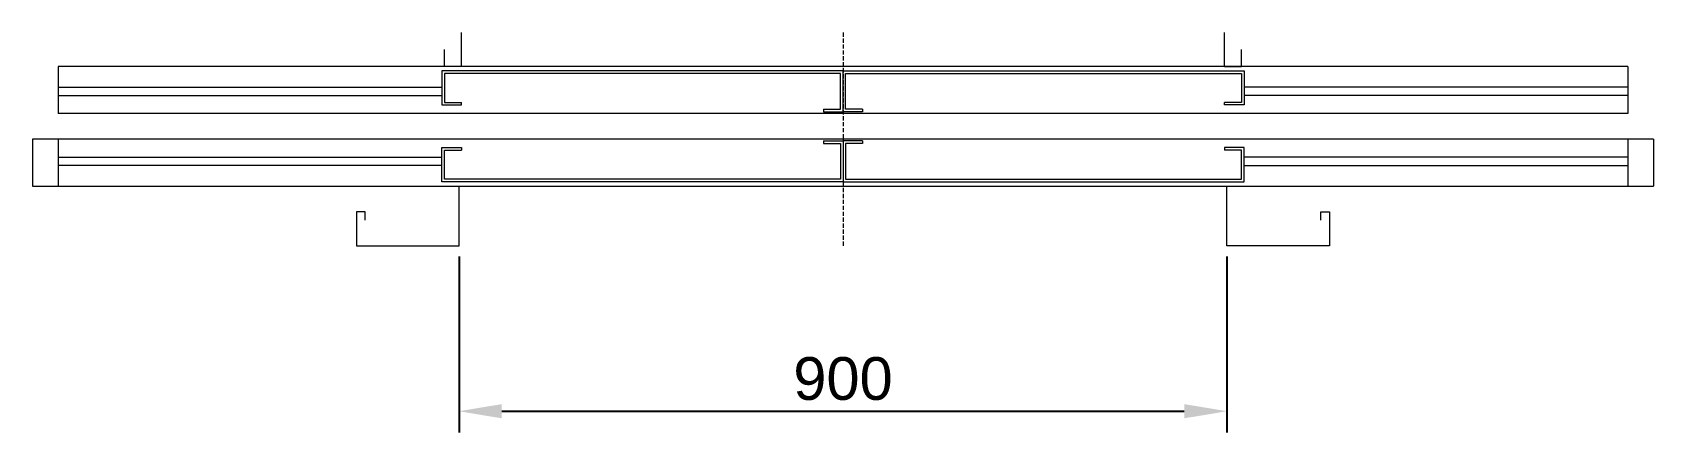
# Model space of a CAD drawing. Header units: millimetres. Extents: x -950 to 950, y -469 to 0.
import ezdxf

# ---------------------------------------------------------------- set-up
doc = ezdxf.new("R2010")
doc.units = ezdxf.units.MM
doc.linetypes.add('DASHED', pattern=[7, 5, -2, 0])
doc.layers.add('Eksen Çizgileri ve Görünmezler', color=251, linetype='DASHED', lineweight=5)
doc.layers.add('Kapılar', color=7, linetype='Continuous', lineweight=15)
doc.styles.get("Standard").update_dxf_attribs({"font": 'arial.ttf'})
doc.dimstyles.new('DimStyleALP', dxfattribs={"dimscale": 20, "dimtxt": 2.5, "dimasz": 2.5, "dimexe": 1.25, "dimexo": 0.625, "dimtad": 1, "dimdsep": 46, "dimtxsty": 'Standard', "dimcen": 2.5, "dimclrd": 60, "dimclre": 60, "dimadec": 0, "dimazin": 0, "dimtfac": 1, "dimtofl": 0, "dimtmove": 0, "dimatfit": 3, "dimfxl": 1, "dimarcsym": 0})

# ---------------------------------------------------------------- blocks, each defined once
blk = doc.blocks.new('*D0')
at = {"color": 60, "linetype": 'ByBlock', "lineweight": -2, "transparency": 16777216}
for p, q in [((-450, -262.5), (-450, -468.8)), ((450, -262.5), (450, -468.8)), ((-400, -443.8), (400, -443.8))]:
    blk.add_line(p, q, dxfattribs=at)
at = {"color": 60, "transparency": 16777216}
for points in [[(-400, -435.5), (-400, -452.1), (-450, -443.8)], [(400, -435.5), (400, -452.1), (450, -443.8)]]:
    blk.add_solid(points, dxfattribs=at)
at = {"layer": 'Defpoints', "color": 0, "transparency": 16777216}
for p in [(-450, -250), (450, -250), (450, -443.8)]:
    blk.add_point(p, dxfattribs=at)
at = {"color": 0, "transparency": 16777216, "insert": (0, -405.8), "char_height": 50, "attachment_point": 5}
blk.add_mtext('900', dxfattribs=at)

msp = doc.modelspace()

# ---------------------------------------------------------------- linework, layer by layer
at = {"layer": 'Eksen Çizgileri ve Görünmezler'}
msp.add_line((0, 0), (0, -250), dxfattribs=at)
at = {"layer": 'Kapılar'}
for p, q in [((-447, -40), (-447, 0)), ((447, -40), (447, 0)), ((-467, -40), (-467, -20)), ((467, -40), (467, -20)), ((920, -40), (-920, -40)), ((-920, -40), (-920, -95)), ((-447, -40), (-467, -40)), ((447, -40), (467, -40)), ((920, -40), (920, -95)), ((-920, -64), (-470, -64)), ((-920, -74), (-470, -74)), ((920, -64), (470, -64)), ((920, -74), (470, -74)), ((920, -95), (-920, -95)), ((950, -125), (-950, -125)), ((-950, -125), (-950, -180)), ((-920, -125), (-920, -180)), ((920, -125), (920, -180)), ((950, -125), (950, -180)), ((-920, -146), (-470, -146)), ((920, -146), (470, -146)), ((-470, -156), (-920, -156)), ((470, -156), (920, -156)), ((-950, -180), (950, -180)), ((-450, -250), (-450, -180)), ((450, -250), (450, -180)), ((-560, -210), (-570, -210)), ((-570, -210), (-570, -250)), ((-560, -220), (-560, -210)), ((560, -210), (570, -210)), ((560, -220), (560, -210)), ((570, -210), (570, -250)), ((-570, -250), (-450, -250)), ((570, -250), (450, -250))]:
    msp.add_line(p, q, dxfattribs=at)
at = {"layer": 'Kapılar', "color": 152, "true_color": 0x2776bb}
for p, q in [((0, -45), (-470, -45)), ((-470, -45), (-470, -85)), ((-3, -48), (-467, -48)), ((-467, -48), (-467, -82)), ((-3, -90), (-3, -48)), ((0, -45), (470, -45)), ((0, -93), (0, -45)), ((0, -93), (0, -45)), ((3, -48), (467, -48)), ((3, -90), (3, -48)), ((467, -48), (467, -82)), ((470, -45), (470, -85)), ((-470, -85), (-447, -85)), ((-467, -82), (-447, -82)), ((-447, -85), (-447, -82)), ((-23, -90), (-3, -90)), ((-23, -90), (-23, -93)), ((-23, -93), (0, -93)), ((23, -93), (0, -93)), ((23, -90), (3, -90)), ((23, -90), (23, -93)), ((447, -85), (447, -82)), ((467, -82), (447, -82)), ((470, -85), (447, -85)), ((-23, -127), (0, -127)), ((-23, -127), (-23, -130)), ((-23, -130), (-3, -130)), ((-3, -130), (-3, -172)), ((0, -127), (0, -175)), ((0, -127), (0, -175)), ((23, -127), (0, -127)), ((3, -130), (3, -172)), ((23, -130), (3, -130)), ((23, -127), (23, -130)), ((-470, -175), (-470, -135)), ((-470, -135), (-447, -135)), ((-467, -172), (-467, -138)), ((-467, -138), (-447, -138)), ((-447, -135), (-447, -138)), ((447, -135), (447, -138)), ((470, -135), (447, -135)), ((467, -138), (447, -138)), ((467, -172), (467, -138)), ((470, -175), (470, -135)), ((0, -175), (-470, -175)), ((-3, -172), (-467, -172)), ((0, -175), (470, -175)), ((3, -172), (467, -172))]:
    msp.add_line(p, q, dxfattribs=at)
at = {"layer": 'Kapılar'}
msp.add_point((0, -40), dxfattribs=at)
at = {"layer": 'Kapılar', "color": 152, "true_color": 0x2776bb}
for p in [(0, -95), (0, -125)]:
    msp.add_point(p, dxfattribs=at)

# ---------------------------------------------------------------- dimensions: what is measured, and where the dimension line sits
dim = msp.add_linear_dim(base=(450, -443.807), p1=(-450, -250), p2=(450, -250), dimstyle='DimStyleALP')
dim.commit()
dim.dimension.update_dxf_attribs({"geometry": '*D0', "text_midpoint": (0, -405.779)})

doc.saveas('drawing.dxf')
